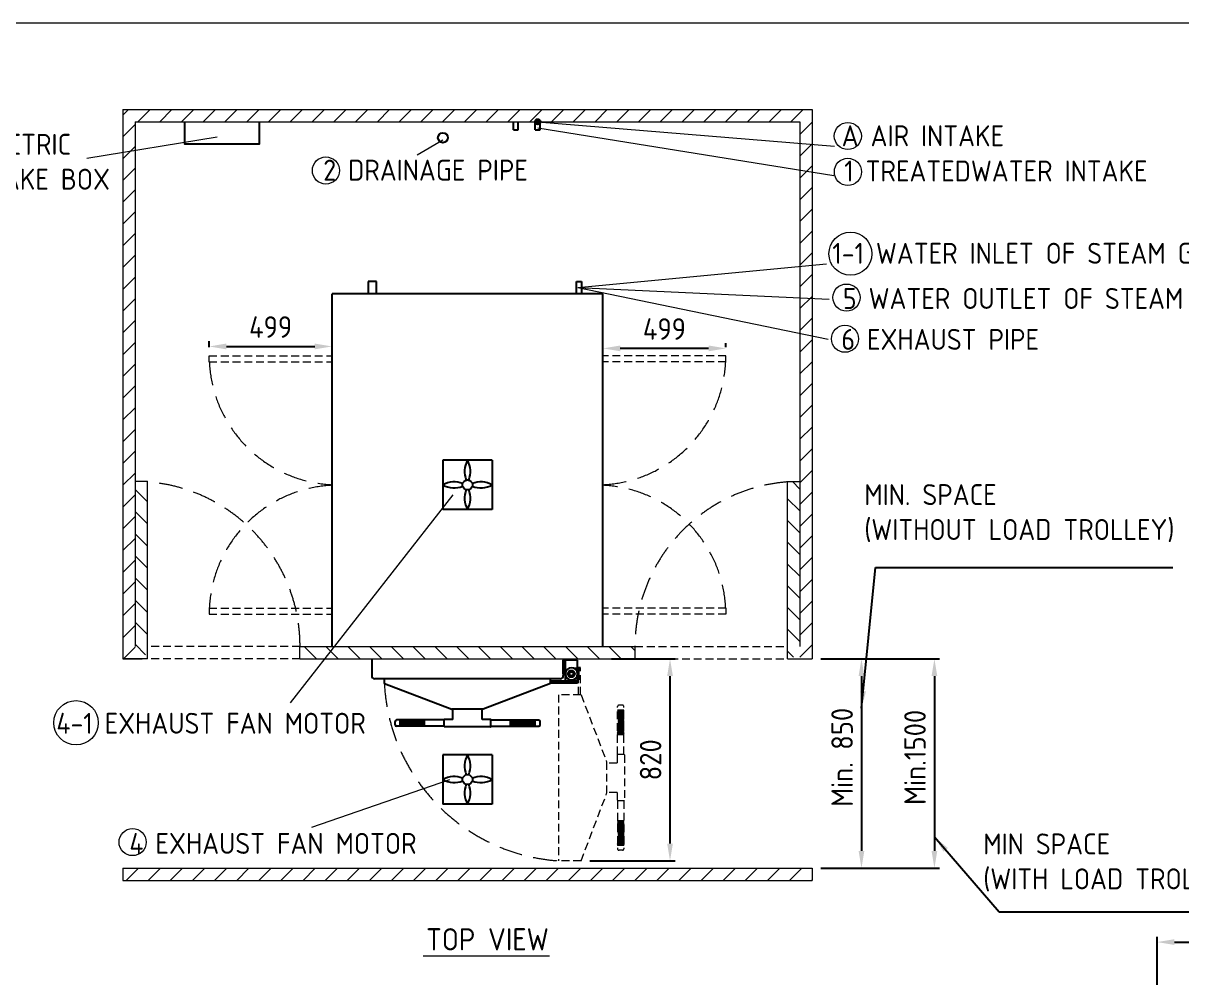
# Model space of a CAD drawing. Header units: millimetres. Extents: x -215875 to -182438, y -22804 to -2215.
# Drawn here: x -191104 to -186399, y -17409 to -13534 of the extents above; entities that cross this region are included whole.
import ezdxf

# ---------------------------------------------------------------- set-up
doc = ezdxf.new("R2010")
doc.units = ezdxf.units.MM
doc.header["$MEASUREMENT"] = 0
doc.linetypes.add('HIDDEN', pattern=[9.525, 6.35, -3.175])
doc.layers.get('0').update_dxf_attribs({"lineweight": 25})
for name, color, linetype, lineweight in [('D', 3, 'Continuous', 13), ('F', 7, 'Continuous', 15), ('H', 2, 'HIDDEN', 15), ('S', 4, 'Continuous', 15)]:
    doc.layers.add(name, color=color, linetype=linetype, lineweight=lineweight)
doc.styles.get("Standard").update_dxf_attribs({"font": 'KAIU.TTF'})
doc.styles.add('STU25', font='isocp2.shx')
doc.dimstyles.new('STU25', dxfattribs={"dimscale": 35, "dimtxt": 2.5, "dimasz": 2, "dimexe": 0.6, "dimexo": 1, "dimgap": 1, "dimtad": 1, "dimdsep": 46, "dimtxsty": 'STU25', "dimcen": 2, "dimazin": 2, "dimtfac": 1, "dimtmove": 0, "dimatfit": 3, "dimfxl": 0, "dimtolj": 1, "dimtzin": 0, "dimarcsym": 0})
doc.dimstyles.new('STU25$7', dxfattribs={"dimscale": 35, "dimtxt": 2.5, "dimasz": 2, "dimexe": 1.25, "dimexo": 0.625, "dimgap": 1, "dimtad": 0, "dimdec": 4, "dimdsep": 46, "dimtxsty": 'STU25', "dimcen": 2.5, "dimazin": 2, "dimtfac": 1, "dimtdec": 4, "dimtmove": 0, "dimatfit": 3, "dimfxl": 0, "dimtolj": 1, "dimtzin": 0, "dimarcsym": 0})
pattern_1 = [(315, (28191.44, 99.58), (44.194174, 44.194174), [])]

# ---------------------------------------------------------------- blocks, each defined once
blk = doc.blocks.new('*D9')
at = {"layer": 'D', "color": 0, "lineweight": -2}
for p, q in [((-187864.3, -16113.8), (-187678.6, -16113.8)), ((-187699.6, -16183.8), (-187699.6, -16893.8)), ((-187864.3, -16963.8), (-187678.6, -16963.8))]:
    blk.add_line(p, q, dxfattribs=at)
at = {"layer": 'D', "color": 0}
for points in [[(-187687.9, -16183.8), (-187711.2, -16183.8), (-187699.6, -16113.8)], [(-187711.2, -16893.8), (-187687.9, -16893.8), (-187699.6, -16963.8)]]:
    blk.add_solid(points, dxfattribs=at)
at = {"layer": 'Defpoints', "color": 0}
for p in [(-187899.3, -16113.8), (-187899.3, -16963.8), (-187699.6, -16963.8)]:
    blk.add_point(p, dxfattribs=at)
at = {"layer": 'D', "color": 0, "insert": (-187778.3, -16513.8), "char_height": 87.5, "attachment_point": 5, "rotation": 90, "style": 'STU25'}
blk.add_mtext('\\A1;{\\Fisocp2.shx;Min. 850}', dxfattribs=at)
blk = doc.blocks.new('*D10')
at = {"layer": 'D', "color": 0, "lineweight": -2}
for p, q in [((-187864.3, -16113.8), (-187382.5, -16113.8)), ((-187403.5, -16183.8), (-187403.5, -16893.8)), ((-187864.3, -16963.8), (-187382.5, -16963.8))]:
    blk.add_line(p, q, dxfattribs=at)
at = {"layer": 'D', "color": 0}
for points in [[(-187391.8, -16183.8), (-187415.1, -16183.8), (-187403.5, -16113.8)], [(-187415.1, -16893.8), (-187391.8, -16893.8), (-187403.5, -16963.8)]]:
    blk.add_solid(points, dxfattribs=at)
at = {"layer": 'Defpoints', "color": 0}
for p in [(-187899.3, -16113.8), (-187899.3, -16963.8), (-187403.5, -16963.8)]:
    blk.add_point(p, dxfattribs=at)
at = {"layer": 'D', "color": 0, "insert": (-187482.2, -16513.8), "char_height": 87.5, "attachment_point": 5, "rotation": 90, "style": 'STU25'}
blk.add_mtext('\\A1;{\\Fisocp2.shx;Min.1500}', dxfattribs=at)
blk = doc.blocks.new('*D12')
at = {"layer": 'D', "color": 0, "lineweight": -2}
for p, q in [((-188714.3, -16113.8), (-188456, -16113.8)), ((-188477, -16863.8), (-188477, -16183.8)), ((-188803.2, -16933.8), (-188456, -16933.8))]:
    blk.add_line(p, q, dxfattribs=at)
at = {"layer": 'D', "color": 0}
for points in [[(-188465.4, -16183.8), (-188488.7, -16183.8), (-188477, -16113.8)], [(-188488.7, -16863.8), (-188465.4, -16863.8), (-188477, -16933.8)]]:
    blk.add_solid(points, dxfattribs=at)
at = {"layer": 'Defpoints', "color": 0}
for p in [(-188749.3, -16113.8), (-188477, -16113.8), (-188838.2, -16933.8)]:
    blk.add_point(p, dxfattribs=at)
at = {"layer": 'D', "color": 0, "insert": (-188555.8, -16523.8), "char_height": 87.5, "attachment_point": 5, "rotation": 90, "style": 'STU25'}
blk.add_mtext('\\A1;820', dxfattribs=at)
blk = doc.blocks.new('*D14')
at = {"layer": 'D', "color": 0, "lineweight": -2}
for p, q in [((-188749.3, -14848.8), (-188749.3, -14832.8)), ((-188320.3, -14853.8), (-188679.3, -14853.8)), ((-188250.3, -14848.8), (-188250.3, -14832.8))]:
    blk.add_line(p, q, dxfattribs=at)
at = {"layer": 'D', "color": 0}
for points in [[(-188679.3, -14842.1), (-188679.3, -14865.5), (-188749.3, -14853.8)], [(-188320.3, -14865.5), (-188320.3, -14842.1), (-188250.3, -14853.8)]]:
    blk.add_solid(points, dxfattribs=at)
at = {"layer": 'Defpoints', "color": 0}
for p in [(-188749.3, -14853.8), (-188749.3, -14883.8), (-188250.3, -14883.8)]:
    blk.add_point(p, dxfattribs=at)
at = {"layer": 'D', "color": 0, "insert": (-188499.8, -14775), "char_height": 87.5, "attachment_point": 5, "style": 'STU25'}
blk.add_mtext('\\A1;499', dxfattribs=at)
blk = doc.blocks.new('*D15')
at = {"layer": 'D', "color": 0, "lineweight": -2}
for p, q in [((-190348.3, -14848.8), (-190348.3, -14824.9)), ((-190278.3, -14845.9), (-189919.3, -14845.9)), ((-189849.3, -14848.8), (-189849.3, -14824.9))]:
    blk.add_line(p, q, dxfattribs=at)
at = {"layer": 'D', "color": 0}
for points in [[(-190278.3, -14834.2), (-190278.3, -14857.6), (-190348.3, -14845.9)], [(-189919.3, -14857.6), (-189919.3, -14834.2), (-189849.3, -14845.9)]]:
    blk.add_solid(points, dxfattribs=at)
at = {"layer": 'Defpoints', "color": 0}
for p in [(-189849.3, -14845.9), (-190348.3, -14883.8), (-189849.3, -14883.8)]:
    blk.add_point(p, dxfattribs=at)
at = {"layer": 'D', "color": 0, "insert": (-190098.8, -14767.1), "char_height": 87.5, "attachment_point": 5, "style": 'STU25'}
blk.add_mtext('\\A1;499', dxfattribs=at)
blk = doc.blocks.new('*D20')
at = {"layer": 'D', "color": 0, "lineweight": -2}
for p, q in [((-186499.2, -17485.3), (-186499.2, -17242.6)), ((-186429.2, -17263.6), (-184338.2, -17263.6)), ((-184268.2, -17485.3), (-184268.2, -17242.6))]:
    blk.add_line(p, q, dxfattribs=at)
at = {"layer": 'D', "color": 0}
for points in [[(-186429.2, -17251.9), (-186429.2, -17275.3), (-186499.2, -17263.6)], [(-184338.2, -17275.3), (-184338.2, -17251.9), (-184268.2, -17263.6)]]:
    blk.add_solid(points, dxfattribs=at)
at = {"layer": 'Defpoints', "color": 0}
for p in [(-184268.2, -17263.6), (-186499.2, -17520.3), (-184268.2, -17520.3)]:
    blk.add_point(p, dxfattribs=at)
at = {"layer": 'D', "color": 0, "insert": (-185965.6, -17132.3), "char_height": 87.5, "attachment_point": 1, "style": 'STU25'}
blk.add_mtext('\\A1;{\\Fisocp2.shx;2231(STERILIZE SPACE)}', dxfattribs=at)

msp = doc.modelspace()

# ---------------------------------------------------------------- hatches: boundary and pattern name
msp.add_hatch(color=256).paths.add_polyline_path([(-189014.348, -13923.031, 1), (-189014.348, -13944.553, 1)])
at = {"layer": 'H', "ltscale": 5}
h = msp.add_hatch(dxfattribs=at)
h.set_pattern_fill('ANSI31', color=256, scale=500, style=0)
h.set_pattern_definition([(45, (28191.44, 99.58), (-44.194174, 44.194174), [])])
h.paths.add_polyline_path([(-190649.348, -13933.792), (-189025.109, -13933.792, -1), (-189003.587, -13933.792), (-187949.348, -13933.792), (-187949.348, -16063.792), (-187949.348, -16113.792), (-187899.348, -16113.792), (-187899.348, -13883.792), (-190699.348, -13883.792), (-190699.348, -16113.792), (-190649.348, -16113.792), (-190649.348, -16063.792), (-190649.348, -15394.576)])
h = msp.add_hatch(dxfattribs=at)
h.set_pattern_fill('ANSI31', color=256, scale=20, angle=270, style=0)
h.set_pattern_definition([(315, (43361.6, 34.07), (44.90128, 44.90128), [])])
h.paths.add_polyline_path([(-190649.348, -15394.576), (-190649.348, -16063.792), (-190624.348, -16107.093), (-190599.348, -16092.659), (-190599.348, -15394.576)])
h = msp.add_hatch(dxfattribs=at)
h.set_pattern_fill('ANSI31', color=256, scale=500, angle=270, style=0)
h.set_pattern_definition(pattern_1)
h.paths.add_polyline_path([(-187949.348, -15394.576), (-187949.348, -16063.792), (-187974.348, -16107.093), (-187999.348, -16092.659), (-187999.348, -15394.576)])
h = msp.add_hatch(dxfattribs=at)
h.set_pattern_fill('ANSI31', color=256, scale=500, angle=270, style=0)
h.set_pattern_definition(pattern_1)
h.paths.add_polyline_path([(-189980.132, -16113.792), (-189980.132, -16063.792), (-188618.564, -16063.792), (-188618.564, -16113.792)])
h = msp.add_hatch(dxfattribs=at)
h.set_pattern_fill('ANSI31', color=256, scale=20, style=0)
h.set_pattern_definition([(45, (27625.22, 49.58), (-44.90128, 44.90128), [])])
h.paths.add_polyline_path([(-190699.348, -16963.792), (-190699.348, -17013.792), (-187899.348, -17013.792), (-187899.348, -16963.792)])

# ---------------------------------------------------------------- linework, layer by layer
at = {"linetype": 'Continuous'}
for p, q in [((-189113.015, -13966.167), (-189113.015, -13933.792)), ((-189113.015, -13966.167), (-189093.015, -13966.167)), ((-189093.015, -13966.167), (-189093.015, -13933.792)), ((-189024.348, -13966.167), (-189024.348, -13933.792)), ((-189024.348, -13966.167), (-189004.348, -13966.167)), ((-189004.348, -13966.167), (-189004.348, -13933.792)), ((-189399.348, -15307.792), (-189399.348, -15507.792)), ((-189199.348, -15307.792), (-189399.348, -15307.792)), ((-189199.348, -15307.792), (-189199.348, -15507.792)), ((-189199.348, -15507.792), (-189399.348, -15507.792)), ((-189399.348, -16503.792), (-189399.348, -16703.792)), ((-189199.348, -16503.792), (-189399.348, -16503.792)), ((-189199.348, -16503.792), (-189199.348, -16703.792)), ((-189199.348, -16703.792), (-189399.348, -16703.792))]:
    msp.add_line(p, q, dxfattribs=at)
for p, q in [((-189702.244, -14582.792), (-189702.244, -14632.792)), ((-189668.244, -14582.792), (-189702.244, -14582.792)), ((-189668.244, -14632.792), (-189668.244, -14582.792)), ((-188856.119, -14582.792), (-188836.119, -14582.792)), ((-188856.119, -14632.792), (-188856.119, -14582.792)), ((-188836.119, -14582.792), (-188836.119, -14632.792)), ((-189849.348, -16063.792), (-189849.348, -14632.792)), ((-188749.348, -14632.792), (-189849.348, -14632.792)), ((-188749.348, -16063.792), (-188749.348, -14632.792)), ((-189688.348, -16113.792), (-189688.348, -16181.792)), ((-188910.348, -16113.792), (-188910.348, -16181.792)), ((-188910.348, -16174.792), (-188910.348, -16118.792)), ((-188910.348, -16118.792), (-188902.348, -16118.792)), ((-188852.348, -16118.792), (-188902.348, -16118.792)), ((-188902.348, -16118.792), (-188902.348, -16174.792)), ((-188902.348, -16174.792), (-188902.348, -16118.792)), ((-188852.348, -16174.792), (-188852.348, -16118.792)), ((-188902.348, -16174.792), (-188910.348, -16174.792)), ((-188902.348, -16174.792), (-188902.348, -16203.792)), ((-188852.348, -16174.792), (-188852.348, -16203.792)), ((-188840.348, -16149.792), (-188848.348, -16149.792)), ((-188848.348, -16149.792), (-188848.348, -16199.792)), ((-189646.348, -16194.792), (-189675.348, -16194.792)), ((-188923.348, -16194.792), (-189646.348, -16194.792)), ((-189636.348, -16213.912), (-189636.348, -16194.792)), ((-189636.348, -16213.912), (-189363.348, -16317.792)), ((-188962.348, -16213.912), (-189235.348, -16317.792)), ((-188962.348, -16213.912), (-188962.348, -16194.792)), ((-188962.348, -16203.792), (-188852.348, -16203.792)), ((-188962.348, -16211.792), (-188852.348, -16211.792)), ((-188852.348, -16203.792), (-188902.348, -16203.792)), ((-188852.348, -16211.792), (-188852.348, -16203.792)), ((-189235.348, -16317.792), (-189363.348, -16317.792)), ((-189358.348, -16359.842), (-189358.348, -16317.792)), ((-189240.348, -16359.842), (-189240.348, -16317.792)), ((-189593.454, -16381.542), (-189593.454, -16368.142)), ((-189393.454, -16362.142), (-189587.454, -16362.142)), ((-189573.454, -16373.119), (-189562.477, -16362.142)), ((-189573.454, -16371.119), (-189564.477, -16362.142)), ((-189573.454, -16375.119), (-189560.477, -16362.142)), ((-189573.454, -16379.119), (-189556.477, -16362.142)), ((-189573.454, -16377.119), (-189558.477, -16362.142)), ((-189573.454, -16369.119), (-189566.477, -16362.142)), ((-189573.454, -16363.119), (-189572.477, -16362.142)), ((-189573.454, -16365.119), (-189570.477, -16362.142)), ((-189573.454, -16367.119), (-189568.477, -16362.142)), ((-189573.454, -16385.119), (-189550.477, -16362.142)), ((-189573.454, -16383.119), (-189552.477, -16362.142)), ((-189573.454, -16381.119), (-189554.477, -16362.142)), ((-189573.454, -16387.119), (-189548.477, -16362.142)), ((-189573.454, -16387.542), (-189573.454, -16362.142)), ((-189549.641, -16387.542), (-189573.454, -16363.728)), ((-189551.641, -16387.542), (-189573.454, -16365.728)), ((-189553.641, -16387.542), (-189573.454, -16367.728)), ((-189555.641, -16387.542), (-189573.454, -16369.728)), ((-189557.641, -16387.542), (-189573.454, -16371.728)), ((-189547.641, -16387.542), (-189573.041, -16362.142)), ((-189571.877, -16387.542), (-189546.477, -16362.142)), ((-189545.641, -16387.542), (-189571.041, -16362.142)), ((-189569.877, -16387.542), (-189544.477, -16362.142)), ((-189543.641, -16387.542), (-189569.041, -16362.142)), ((-189567.877, -16387.542), (-189542.477, -16362.142)), ((-189541.641, -16387.542), (-189567.041, -16362.142)), ((-189565.877, -16387.542), (-189540.477, -16362.142)), ((-189539.641, -16387.542), (-189565.041, -16362.142)), ((-189563.877, -16387.542), (-189538.477, -16362.142)), ((-189537.641, -16387.542), (-189563.041, -16362.142)), ((-189561.877, -16387.542), (-189536.477, -16362.142)), ((-189535.641, -16387.542), (-189561.041, -16362.142)), ((-189559.877, -16387.542), (-189534.477, -16362.142)), ((-189533.641, -16387.542), (-189559.041, -16362.142)), ((-189557.877, -16387.542), (-189532.477, -16362.142)), ((-189531.641, -16387.542), (-189557.041, -16362.142)), ((-189555.877, -16387.542), (-189530.477, -16362.142)), ((-189529.641, -16387.542), (-189555.041, -16362.142)), ((-189553.877, -16387.542), (-189528.477, -16362.142)), ((-189527.641, -16387.542), (-189553.041, -16362.142)), ((-189551.877, -16387.542), (-189526.477, -16362.142)), ((-189525.641, -16387.542), (-189551.041, -16362.142)), ((-189549.877, -16387.542), (-189524.477, -16362.142)), ((-189523.641, -16387.542), (-189549.041, -16362.142)), ((-189547.877, -16387.542), (-189522.477, -16362.142)), ((-189521.641, -16387.542), (-189547.041, -16362.142)), ((-189545.877, -16387.542), (-189520.477, -16362.142)), ((-189519.641, -16387.542), (-189545.041, -16362.142)), ((-189543.877, -16387.542), (-189518.477, -16362.142)), ((-189517.641, -16387.542), (-189543.041, -16362.142)), ((-189541.877, -16387.542), (-189516.477, -16362.142)), ((-189515.641, -16387.542), (-189541.041, -16362.142)), ((-189539.877, -16387.542), (-189514.477, -16362.142)), ((-189513.641, -16387.542), (-189539.041, -16362.142)), ((-189537.877, -16387.542), (-189512.477, -16362.142)), ((-189511.641, -16387.542), (-189537.041, -16362.142)), ((-189535.877, -16387.542), (-189510.477, -16362.142)), ((-189509.641, -16387.542), (-189535.041, -16362.142)), ((-189533.877, -16387.542), (-189508.477, -16362.142)), ((-189507.641, -16387.542), (-189533.041, -16362.142)), ((-189531.877, -16387.542), (-189506.477, -16362.142)), ((-189505.641, -16387.542), (-189531.041, -16362.142)), ((-189529.877, -16387.542), (-189504.477, -16362.142)), ((-189503.641, -16387.542), (-189529.041, -16362.142)), ((-189527.877, -16387.542), (-189502.477, -16362.142)), ((-189501.641, -16387.542), (-189527.041, -16362.142)), ((-189525.877, -16387.542), (-189500.477, -16362.142)), ((-189499.641, -16387.542), (-189525.041, -16362.142)), ((-189523.877, -16387.542), (-189498.477, -16362.142)), ((-189497.641, -16387.542), (-189523.041, -16362.142)), ((-189521.877, -16387.542), (-189496.477, -16362.142)), ((-189495.641, -16387.542), (-189521.041, -16362.142)), ((-189519.877, -16387.542), (-189494.477, -16362.142)), ((-189493.641, -16387.542), (-189519.041, -16362.142)), ((-189517.877, -16387.542), (-189492.477, -16362.142)), ((-189491.641, -16387.542), (-189517.041, -16362.142)), ((-189515.877, -16387.542), (-189490.477, -16362.142)), ((-189489.641, -16387.542), (-189515.041, -16362.142)), ((-189513.877, -16387.542), (-189488.477, -16362.142)), ((-189487.641, -16387.542), (-189513.041, -16362.142)), ((-189511.877, -16387.542), (-189486.477, -16362.142)), ((-189485.641, -16387.542), (-189511.041, -16362.142)), ((-189509.877, -16387.542), (-189484.477, -16362.142)), ((-189483.641, -16387.542), (-189509.041, -16362.142)), ((-189507.877, -16387.542), (-189482.477, -16362.142)), ((-189481.641, -16387.542), (-189507.041, -16362.142)), ((-189505.877, -16387.542), (-189480.477, -16362.142)), ((-189479.641, -16387.542), (-189505.041, -16362.142)), ((-189503.877, -16387.542), (-189478.477, -16362.142)), ((-189477.641, -16387.542), (-189503.041, -16362.142)), ((-189501.877, -16387.542), (-189476.477, -16362.142)), ((-189475.641, -16387.542), (-189501.041, -16362.142)), ((-189499.877, -16387.542), (-189474.477, -16362.142)), ((-189473.641, -16387.542), (-189499.041, -16362.142)), ((-189497.877, -16387.542), (-189473.454, -16363.119)), ((-189473.454, -16385.728), (-189497.041, -16362.142)), ((-189495.877, -16387.542), (-189473.454, -16365.119)), ((-189473.454, -16383.728), (-189495.041, -16362.142)), ((-189493.877, -16387.542), (-189473.454, -16367.119)), ((-189473.454, -16381.728), (-189493.041, -16362.142)), ((-189491.877, -16387.542), (-189473.454, -16369.119)), ((-189473.454, -16379.728), (-189491.041, -16362.142)), ((-189489.877, -16387.542), (-189473.454, -16371.119)), ((-189473.454, -16377.728), (-189489.041, -16362.142)), ((-189473.454, -16375.728), (-189487.041, -16362.142)), ((-189473.454, -16373.728), (-189485.041, -16362.142)), ((-189473.454, -16371.728), (-189483.041, -16362.142)), ((-189473.454, -16369.728), (-189481.041, -16362.142)), ((-189473.454, -16367.728), (-189479.041, -16362.142)), ((-189473.454, -16365.728), (-189477.041, -16362.142)), ((-189473.454, -16363.728), (-189475.041, -16362.142)), ((-189473.454, -16387.542), (-189473.454, -16362.142)), ((-189358.348, -16359.842), (-189393.454, -16359.842)), ((-189393.454, -16389.842), (-189393.454, -16359.842)), ((-189393.454, -16387.542), (-189393.454, -16362.142)), ((-189206.348, -16359.842), (-189240.348, -16359.842)), ((-189204.348, -16387.842), (-189204.348, -16361.842)), ((-189204.348, -16362.142), (-189010.348, -16362.142)), ((-189124.348, -16379.728), (-189106.762, -16362.142)), ((-189124.348, -16363.728), (-189122.762, -16362.142)), ((-189124.348, -16369.728), (-189116.762, -16362.142)), ((-189124.348, -16367.728), (-189118.762, -16362.142)), ((-189124.348, -16365.728), (-189120.762, -16362.142)), ((-189124.348, -16375.728), (-189110.762, -16362.142)), ((-189124.348, -16373.728), (-189112.762, -16362.142)), ((-189124.348, -16371.728), (-189114.762, -16362.142)), ((-189124.348, -16377.728), (-189108.762, -16362.142)), ((-189124.348, -16387.542), (-189124.348, -16362.142)), ((-189124.348, -16385.728), (-189100.762, -16362.142)), ((-189124.348, -16383.728), (-189102.762, -16362.142)), ((-189124.348, -16381.728), (-189104.762, -16362.142)), ((-189099.925, -16387.542), (-189124.348, -16363.119)), ((-189101.925, -16387.542), (-189124.348, -16365.119)), ((-189103.925, -16387.542), (-189124.348, -16367.119)), ((-189105.925, -16387.542), (-189124.348, -16369.119)), ((-189107.925, -16387.542), (-189124.348, -16371.119)), ((-189124.162, -16387.542), (-189098.762, -16362.142)), ((-189097.925, -16387.542), (-189123.325, -16362.142)), ((-189122.162, -16387.542), (-189096.762, -16362.142)), ((-189095.925, -16387.542), (-189121.325, -16362.142)), ((-189120.162, -16387.542), (-189094.762, -16362.142)), ((-189093.925, -16387.542), (-189119.325, -16362.142)), ((-189118.162, -16387.542), (-189092.762, -16362.142)), ((-189091.925, -16387.542), (-189117.325, -16362.142)), ((-189116.162, -16387.542), (-189090.762, -16362.142)), ((-189089.925, -16387.542), (-189115.325, -16362.142)), ((-189114.162, -16387.542), (-189088.762, -16362.142)), ((-189087.925, -16387.542), (-189113.325, -16362.142)), ((-189112.162, -16387.542), (-189086.762, -16362.142)), ((-189085.925, -16387.542), (-189111.325, -16362.142)), ((-189110.162, -16387.542), (-189084.762, -16362.142)), ((-189083.925, -16387.542), (-189109.325, -16362.142)), ((-189108.162, -16387.542), (-189082.762, -16362.142)), ((-189081.925, -16387.542), (-189107.325, -16362.142)), ((-189106.162, -16387.542), (-189080.762, -16362.142)), ((-189079.925, -16387.542), (-189105.325, -16362.142)), ((-189104.162, -16387.542), (-189078.762, -16362.142)), ((-189077.925, -16387.542), (-189103.325, -16362.142)), ((-189102.162, -16387.542), (-189076.762, -16362.142)), ((-189075.925, -16387.542), (-189101.325, -16362.142)), ((-189100.162, -16387.542), (-189074.762, -16362.142)), ((-189073.925, -16387.542), (-189099.325, -16362.142)), ((-189098.162, -16387.542), (-189072.762, -16362.142)), ((-189071.925, -16387.542), (-189097.325, -16362.142)), ((-189096.162, -16387.542), (-189070.762, -16362.142)), ((-189069.925, -16387.542), (-189095.325, -16362.142)), ((-189094.162, -16387.542), (-189068.762, -16362.142)), ((-189067.925, -16387.542), (-189093.325, -16362.142)), ((-189092.162, -16387.542), (-189066.762, -16362.142)), ((-189065.925, -16387.542), (-189091.325, -16362.142)), ((-189090.162, -16387.542), (-189064.762, -16362.142)), ((-189063.925, -16387.542), (-189089.325, -16362.142)), ((-189088.162, -16387.542), (-189062.762, -16362.142)), ((-189061.925, -16387.542), (-189087.325, -16362.142)), ((-189086.162, -16387.542), (-189060.762, -16362.142)), ((-189059.925, -16387.542), (-189085.325, -16362.142)), ((-189084.162, -16387.542), (-189058.762, -16362.142)), ((-189057.925, -16387.542), (-189083.325, -16362.142)), ((-189082.162, -16387.542), (-189056.762, -16362.142)), ((-189055.925, -16387.542), (-189081.325, -16362.142)), ((-189080.162, -16387.542), (-189054.762, -16362.142)), ((-189053.925, -16387.542), (-189079.325, -16362.142)), ((-189078.162, -16387.542), (-189052.762, -16362.142)), ((-189051.925, -16387.542), (-189077.325, -16362.142)), ((-189076.162, -16387.542), (-189050.762, -16362.142)), ((-189049.925, -16387.542), (-189075.325, -16362.142)), ((-189074.162, -16387.542), (-189048.762, -16362.142)), ((-189047.925, -16387.542), (-189073.325, -16362.142)), ((-189072.162, -16387.542), (-189046.762, -16362.142)), ((-189045.925, -16387.542), (-189071.325, -16362.142)), ((-189070.162, -16387.542), (-189044.762, -16362.142)), ((-189043.925, -16387.542), (-189069.325, -16362.142)), ((-189068.162, -16387.542), (-189042.762, -16362.142)), ((-189041.925, -16387.542), (-189067.325, -16362.142)), ((-189066.162, -16387.542), (-189040.762, -16362.142)), ((-189039.925, -16387.542), (-189065.325, -16362.142)), ((-189064.162, -16387.542), (-189038.762, -16362.142)), ((-189037.925, -16387.542), (-189063.325, -16362.142)), ((-189062.162, -16387.542), (-189036.762, -16362.142)), ((-189035.925, -16387.542), (-189061.325, -16362.142)), ((-189060.162, -16387.542), (-189034.762, -16362.142)), ((-189033.925, -16387.542), (-189059.325, -16362.142)), ((-189058.162, -16387.542), (-189032.762, -16362.142)), ((-189031.925, -16387.542), (-189057.325, -16362.142)), ((-189056.162, -16387.542), (-189030.762, -16362.142)), ((-189029.925, -16387.542), (-189055.325, -16362.142)), ((-189054.162, -16387.542), (-189028.762, -16362.142)), ((-189027.925, -16387.542), (-189053.325, -16362.142)), ((-189052.162, -16387.542), (-189026.762, -16362.142)), ((-189025.925, -16387.542), (-189051.325, -16362.142)), ((-189050.162, -16387.542), (-189024.762, -16362.142)), ((-189024.348, -16387.119), (-189049.325, -16362.142)), ((-189048.162, -16387.542), (-189024.348, -16363.728)), ((-189024.348, -16385.119), (-189047.325, -16362.142)), ((-189046.162, -16387.542), (-189024.348, -16365.728)), ((-189024.348, -16383.119), (-189045.325, -16362.142)), ((-189044.162, -16387.542), (-189024.348, -16367.728)), ((-189024.348, -16381.119), (-189043.325, -16362.142)), ((-189042.162, -16387.542), (-189024.348, -16369.728)), ((-189024.348, -16379.119), (-189041.325, -16362.142)), ((-189040.162, -16387.542), (-189024.348, -16371.728)), ((-189024.348, -16377.119), (-189039.325, -16362.142)), ((-189024.348, -16375.119), (-189037.325, -16362.142)), ((-189024.348, -16373.119), (-189035.325, -16362.142)), ((-189024.348, -16371.119), (-189033.325, -16362.142)), ((-189024.348, -16369.119), (-189031.325, -16362.142)), ((-189024.348, -16367.119), (-189029.325, -16362.142)), ((-189024.348, -16365.119), (-189027.325, -16362.142)), ((-189024.348, -16363.119), (-189025.325, -16362.142)), ((-189024.348, -16387.542), (-189024.348, -16362.142)), ((-189004.348, -16381.542), (-189004.348, -16368.142)), ((-189393.454, -16387.542), (-189587.454, -16387.542)), ((-189559.641, -16387.542), (-189573.454, -16373.728)), ((-189561.641, -16387.542), (-189573.454, -16375.728)), ((-189563.641, -16387.542), (-189573.454, -16377.728)), ((-189565.641, -16387.542), (-189573.454, -16379.728)), ((-189567.641, -16387.542), (-189573.454, -16381.728)), ((-189569.641, -16387.542), (-189573.454, -16383.728)), ((-189571.641, -16387.542), (-189573.454, -16385.728)), ((-189487.877, -16387.542), (-189473.454, -16373.119)), ((-189485.877, -16387.542), (-189473.454, -16375.119)), ((-189483.877, -16387.542), (-189473.454, -16377.119)), ((-189481.877, -16387.542), (-189473.454, -16379.119)), ((-189479.877, -16387.542), (-189473.454, -16381.119)), ((-189477.877, -16387.542), (-189473.454, -16383.119)), ((-189475.877, -16387.542), (-189473.454, -16385.119)), ((-189206.348, -16389.842), (-189393.454, -16389.842)), ((-189204.348, -16387.542), (-189010.348, -16387.542)), ((-189109.925, -16387.542), (-189124.348, -16373.119)), ((-189111.925, -16387.542), (-189124.348, -16375.119)), ((-189113.925, -16387.542), (-189124.348, -16377.119)), ((-189115.925, -16387.542), (-189124.348, -16379.119)), ((-189117.925, -16387.542), (-189124.348, -16381.119)), ((-189119.925, -16387.542), (-189124.348, -16383.119)), ((-189121.925, -16387.542), (-189124.348, -16385.119)), ((-189038.162, -16387.542), (-189024.348, -16373.728)), ((-189036.162, -16387.542), (-189024.348, -16375.728)), ((-189034.162, -16387.542), (-189024.348, -16377.728)), ((-189032.162, -16387.542), (-189024.348, -16379.728)), ((-189030.162, -16387.542), (-189024.348, -16381.728)), ((-189028.162, -16387.542), (-189024.348, -16383.728)), ((-189026.162, -16387.542), (-189024.348, -16385.728))]:
    msp.add_line(p, q)
msp.add_lwpolyline([(-190448.651, -13933.792), (-190448.651, -14023.389), (-190143.962, -14023.389), (-190143.962, -13933.792)], dxfattribs=at)
for centre, radius in [((-189014.348, -13933.792), 10.761), ((-189399.348, -13998.792), 20), ((-189299.348, -15407.792), 20), ((-189299.348, -15407.792), 20), ((-189299.348, -15407.792), 20), ((-189299.348, -15407.792), 20), ((-188877.348, -16174.792), 14), ((-188877.348, -16174.792), 8), ((-189299.348, -16603.792), 20), ((-189299.348, -16603.792), 20), ((-189299.348, -16603.792), 20), ((-189299.348, -16603.792), 20)]:
    msp.add_circle(centre, radius)
for centre, radius, start, end in [((-189218.324, -15353.667), 93.11, 150.481802, 201.977032), ((-189380.372, -15353.667), 93.11, 338.022968, 29.518198), ((-189353.473, -15488.816), 93.11, 68.022968, 119.518198), ((-189353.473, -15326.767), 93.11, 240.481802, 291.977032), ((-189218.324, -15461.916), 93.11, 158.022968, 209.518198), ((-189380.372, -15461.916), 93.11, 330.481802, 21.977032), ((-189245.223, -15488.816), 93.11, 60.481802, 111.977032), ((-189245.223, -15326.767), 93.11, 248.022968, 299.518198), ((-189675.348, -16181.792), 13, 180, 270), ((-188923.348, -16181.792), 13, 270, 0), ((-188877.348, -16174.792), 25, 0, 180), ((-188877.348, -16174.792), 25, 180, 0), ((-189587.454, -16368.142), 6, 90, 180), ((-189206.348, -16361.842), 2, 0, 90), ((-189010.348, -16368.142), 6, 0, 90), ((-189587.454, -16381.542), 6, 180, 270), ((-189206.348, -16387.842), 2, 270, 0), ((-189010.348, -16381.542), 6, 270, 0), ((-189218.324, -16549.667), 93.11, 150.481802, 201.977032), ((-189380.372, -16549.667), 93.11, 338.022968, 29.518198), ((-189353.473, -16684.816), 93.11, 68.022968, 119.518198), ((-189353.473, -16522.767), 93.11, 240.481802, 291.977032), ((-189245.223, -16684.816), 93.11, 60.481802, 111.977032), ((-189245.223, -16522.767), 93.11, 248.022968, 299.518198), ((-189218.324, -16657.916), 93.11, 158.022968, 209.518198), ((-189380.372, -16657.916), 93.11, 330.481802, 21.977032)]:
    msp.add_arc(centre, radius, start, end)
at = {"layer": 'D'}
for p, q in [((-189014.348, -13933.792), (-187809.584, -14032.962)), ((-190315.657, -13996.895), (-190844.43, -14082.962)), ((-188850.922, -14606.844), (-187842.019, -14510.087)), ((-188850.922, -14606.844), (-187831.245, -14653.786)), ((-188850.922, -14606.844), (-187835.242, -14816.615)), ((-189359.216, -15448.187), (-190020.023, -16292.566)), ((-189372.738, -16604.724), (-189933.259, -16798.538)), ((-189479.763, -17319.306), (-188966.368, -17319.306))]:
    msp.add_line(p, q, dxfattribs=at)
at = {"layer": 'D', "linetype": 'Continuous'}
for p, q in [((-189013.409, -13958.648), (-187812.296, -14152.031)), ((-189399.348, -14008.227), (-189504.399, -14069.276))]:
    msp.add_line(p, q, dxfattribs=at)
at = {"layer": 'D'}
for centre, radius in [((-187754.941, -13991.787), 55), ((-189874.326, -14131.79), 55), ((-187754.766, -14137.255), 55), ((-187744.378, -14469.57), 87.5), ((-187760.367, -14647.492), 55), ((-187766.555, -14814.754), 55), ((-190889.023, -16373.223), 90), ((-190659.254, -16857.773), 55)]:
    msp.add_circle(centre, radius, dxfattribs=at)
at = {"layer": 'F', "color": 6}
msp.add_lwpolyline([(-195623.162, -13533.77), (-195623.162, -22803.77), (-182438.162, -22803.77), (-182438.162, -13533.77)], close=True, dxfattribs=at)
msp.add_lwpolyline([(-195623.162, -13533.77), (-195623.162, -22803.77), (-182438.162, -22803.77), (-182438.162, -13533.77)], close=True, dxfattribs=at)
at = {"layer": 'H', "ltscale": 5}
for p, q in [((-190348.348, -14908.792), (-190348.348, -14883.792)), ((-190348.348, -14883.792), (-189849.348, -14883.792)), ((-190348.348, -14908.792), (-189849.348, -14908.792)), ((-188250.348, -14883.792), (-188749.348, -14883.792)), ((-188250.348, -14908.792), (-188749.348, -14908.792)), ((-188250.348, -14908.792), (-188250.348, -14883.792)), ((-190348.348, -15907.792), (-189849.348, -15907.792)), ((-190348.348, -15907.792), (-190348.348, -15932.792)), ((-190348.348, -15932.792), (-189849.348, -15932.792)), ((-188250.348, -15907.792), (-188749.348, -15907.792)), ((-188250.348, -15932.792), (-188749.348, -15932.792)), ((-188250.348, -15907.792), (-188250.348, -15932.792)), ((-189980.132, -16063.792), (-190599.348, -16063.792)), ((-188618.564, -16063.792), (-187999.348, -16063.792)), ((-189980.132, -16113.792), (-190599.348, -16113.792)), ((-188618.564, -16113.792), (-187999.348, -16113.792)), ((-188877.348, -16149.792), (-188848.348, -16149.792)), ((-188848.348, -16259.792), (-188848.348, -16149.792)), ((-188840.348, -16259.792), (-188840.348, -16149.792)), ((-188877.348, -16199.792), (-188848.348, -16199.792)), ((-188929.348, -16259.792), (-188929.348, -16933.792)), ((-188838.228, -16259.792), (-188929.348, -16259.792)), ((-188838.228, -16259.792), (-188734.348, -16532.792)), ((-188689.998, -16501.792), (-188689.998, -16307.792)), ((-188667.02, -16321.792), (-188689.998, -16344.769)), ((-188669.02, -16321.792), (-188689.998, -16342.769)), ((-188671.02, -16321.792), (-188689.998, -16340.769)), ((-188665.02, -16321.792), (-188689.998, -16346.769)), ((-188664.598, -16321.792), (-188689.998, -16321.792)), ((-188679.02, -16321.792), (-188689.998, -16332.769)), ((-188681.02, -16321.792), (-188689.998, -16330.769)), ((-188677.02, -16321.792), (-188689.998, -16334.769)), ((-188675.02, -16321.792), (-188689.998, -16336.769)), ((-188683.02, -16321.792), (-188689.998, -16328.769)), ((-188689.02, -16321.792), (-188689.998, -16322.769)), ((-188687.02, -16321.792), (-188689.998, -16324.769)), ((-188685.02, -16321.792), (-188689.998, -16326.769)), ((-188673.02, -16321.792), (-188689.998, -16338.769)), ((-188664.598, -16347.605), (-188689.998, -16322.205)), ((-188664.598, -16323.369), (-188689.998, -16348.769)), ((-188664.598, -16349.605), (-188689.998, -16324.205)), ((-188664.598, -16325.369), (-188689.998, -16350.769)), ((-188664.598, -16345.605), (-188688.411, -16321.792)), ((-188664.598, -16343.605), (-188686.411, -16321.792)), ((-188664.598, -16341.605), (-188684.411, -16321.792)), ((-188670.598, -16301.792), (-188683.998, -16301.792)), ((-188664.598, -16339.605), (-188682.411, -16321.792)), ((-188664.598, -16337.605), (-188680.411, -16321.792)), ((-188664.598, -16335.605), (-188678.411, -16321.792)), ((-188664.598, -16333.605), (-188676.411, -16321.792)), ((-188664.598, -16331.605), (-188674.411, -16321.792)), ((-188664.598, -16329.605), (-188672.411, -16321.792)), ((-188664.598, -16327.605), (-188670.411, -16321.792)), ((-188664.598, -16325.605), (-188668.411, -16321.792)), ((-188664.598, -16323.605), (-188666.411, -16321.792)), ((-188664.598, -16501.792), (-188664.598, -16307.792)), ((-188664.598, -16351.605), (-188689.998, -16326.205)), ((-188664.598, -16327.369), (-188689.998, -16352.769)), ((-188664.598, -16353.605), (-188689.998, -16328.205)), ((-188664.598, -16329.369), (-188689.998, -16354.769)), ((-188664.598, -16355.605), (-188689.998, -16330.205)), ((-188664.598, -16331.369), (-188689.998, -16356.769)), ((-188664.598, -16357.605), (-188689.998, -16332.205)), ((-188664.598, -16333.369), (-188689.998, -16358.769)), ((-188664.598, -16359.605), (-188689.998, -16334.205)), ((-188664.598, -16335.369), (-188689.998, -16360.769)), ((-188664.598, -16361.605), (-188689.998, -16336.205)), ((-188664.598, -16337.369), (-188689.998, -16362.769)), ((-188664.598, -16363.605), (-188689.998, -16338.205)), ((-188664.598, -16339.369), (-188689.998, -16364.769)), ((-188664.598, -16365.605), (-188689.998, -16340.205)), ((-188664.598, -16341.369), (-188689.998, -16366.769)), ((-188664.598, -16367.605), (-188689.998, -16342.205)), ((-188664.598, -16343.369), (-188689.998, -16368.769)), ((-188664.598, -16369.605), (-188689.998, -16344.205)), ((-188664.598, -16345.369), (-188689.998, -16370.769)), ((-188664.598, -16371.605), (-188689.998, -16346.205)), ((-188664.598, -16347.369), (-188689.998, -16372.769)), ((-188664.598, -16373.605), (-188689.998, -16348.205)), ((-188664.598, -16349.369), (-188689.998, -16374.769)), ((-188664.598, -16375.605), (-188689.998, -16350.205)), ((-188664.598, -16351.369), (-188689.998, -16376.769)), ((-188664.598, -16377.605), (-188689.998, -16352.205)), ((-188664.598, -16353.369), (-188689.998, -16378.769)), ((-188664.598, -16379.605), (-188689.998, -16354.205)), ((-188664.598, -16355.369), (-188689.998, -16380.769)), ((-188664.598, -16381.605), (-188689.998, -16356.205)), ((-188664.598, -16357.369), (-188689.998, -16382.769)), ((-188664.598, -16383.605), (-188689.998, -16358.205)), ((-188664.598, -16359.369), (-188689.998, -16384.769)), ((-188664.598, -16385.605), (-188689.998, -16360.205)), ((-188664.598, -16361.369), (-188689.998, -16386.769)), ((-188664.598, -16387.605), (-188689.998, -16362.205)), ((-188664.598, -16363.369), (-188689.998, -16388.769)), ((-188664.598, -16389.605), (-188689.998, -16364.205)), ((-188664.598, -16365.369), (-188689.998, -16390.769)), ((-188664.598, -16391.605), (-188689.998, -16366.205)), ((-188664.598, -16367.369), (-188689.998, -16392.769)), ((-188664.598, -16393.605), (-188689.998, -16368.205)), ((-188664.598, -16369.369), (-188689.998, -16394.769)), ((-188664.598, -16395.605), (-188689.998, -16370.205)), ((-188664.598, -16371.369), (-188689.998, -16396.769)), ((-188664.598, -16397.605), (-188689.998, -16372.205)), ((-188664.598, -16373.369), (-188689.998, -16398.769)), ((-188664.598, -16399.605), (-188689.998, -16374.205)), ((-188664.598, -16375.369), (-188689.998, -16400.769)), ((-188664.598, -16401.605), (-188689.998, -16376.205)), ((-188664.598, -16377.369), (-188689.998, -16402.769)), ((-188664.598, -16403.605), (-188689.998, -16378.205)), ((-188664.598, -16379.369), (-188689.998, -16404.769)), ((-188664.598, -16405.605), (-188689.998, -16380.205)), ((-188664.598, -16381.369), (-188689.998, -16406.769)), ((-188664.598, -16407.605), (-188689.998, -16382.205)), ((-188664.598, -16383.369), (-188689.998, -16408.769)), ((-188664.598, -16409.605), (-188689.998, -16384.205)), ((-188664.598, -16385.369), (-188689.998, -16410.769)), ((-188664.598, -16411.605), (-188689.998, -16386.205)), ((-188664.598, -16387.369), (-188689.998, -16412.769)), ((-188664.598, -16413.605), (-188689.998, -16388.205)), ((-188664.598, -16389.369), (-188689.998, -16414.769)), ((-188664.598, -16415.605), (-188689.998, -16390.205)), ((-188664.598, -16391.369), (-188689.998, -16416.769)), ((-188664.598, -16417.605), (-188689.998, -16392.205)), ((-188664.598, -16393.369), (-188689.998, -16418.769)), ((-188664.598, -16419.605), (-188689.998, -16394.205)), ((-188664.598, -16395.369), (-188689.998, -16420.769)), ((-188664.598, -16421.605), (-188689.998, -16396.205)), ((-188666.411, -16421.792), (-188689.998, -16398.205)), ((-188668.411, -16421.792), (-188689.998, -16400.205)), ((-188670.411, -16421.792), (-188689.998, -16402.205)), ((-188672.411, -16421.792), (-188689.998, -16404.205)), ((-188674.411, -16421.792), (-188689.998, -16406.205)), ((-188676.411, -16421.792), (-188689.998, -16408.205)), ((-188678.411, -16421.792), (-188689.998, -16410.205)), ((-188680.411, -16421.792), (-188689.998, -16412.205)), ((-188682.411, -16421.792), (-188689.998, -16414.205)), ((-188684.411, -16421.792), (-188689.998, -16416.205)), ((-188686.411, -16421.792), (-188689.998, -16418.205)), ((-188664.598, -16397.369), (-188689.02, -16421.792)), ((-188664.598, -16399.369), (-188687.02, -16421.792)), ((-188664.598, -16401.369), (-188685.02, -16421.792)), ((-188664.598, -16403.369), (-188683.02, -16421.792)), ((-188664.598, -16405.369), (-188681.02, -16421.792)), ((-188664.598, -16407.369), (-188679.02, -16421.792)), ((-188664.598, -16409.369), (-188677.02, -16421.792)), ((-188664.598, -16411.369), (-188675.02, -16421.792)), ((-188664.598, -16413.369), (-188673.02, -16421.792)), ((-188664.598, -16415.369), (-188671.02, -16421.792)), ((-188664.598, -16417.369), (-188669.02, -16421.792)), ((-188664.598, -16419.369), (-188667.02, -16421.792)), ((-188688.411, -16421.792), (-188689.998, -16420.205)), ((-188664.598, -16421.792), (-188689.998, -16421.792)), ((-188692.298, -16503.792), (-188692.298, -16537.792)), ((-188664.298, -16501.792), (-188690.298, -16501.792)), ((-188662.298, -16503.792), (-188662.298, -16690.898)), ((-188734.348, -16532.792), (-188734.348, -16660.792)), ((-188734.348, -16532.792), (-188734.348, -16660.792)), ((-188692.298, -16537.792), (-188734.348, -16537.792)), ((-188838.228, -16933.792), (-188734.348, -16660.792)), ((-188692.298, -16655.792), (-188734.348, -16655.792)), ((-188692.298, -16655.792), (-188692.298, -16690.898)), ((-188662.298, -16690.898), (-188692.298, -16690.898)), ((-188664.598, -16690.898), (-188689.998, -16690.898)), ((-188689.998, -16690.898), (-188689.998, -16884.898)), ((-188664.598, -16690.898), (-188664.598, -16884.898)), ((-188664.598, -16770.898), (-188689.998, -16770.898)), ((-188666.411, -16770.898), (-188689.998, -16794.485)), ((-188668.411, -16770.898), (-188689.998, -16792.485)), ((-188670.411, -16770.898), (-188689.998, -16790.485)), ((-188688.411, -16770.898), (-188689.998, -16772.485)), ((-188682.411, -16770.898), (-188689.998, -16778.485)), ((-188684.411, -16770.898), (-188689.998, -16776.485)), ((-188686.411, -16770.898), (-188689.998, -16774.485)), ((-188676.411, -16770.898), (-188689.998, -16784.485)), ((-188678.411, -16770.898), (-188689.998, -16782.485)), ((-188680.411, -16770.898), (-188689.998, -16780.485)), ((-188672.411, -16770.898), (-188689.998, -16788.485)), ((-188674.411, -16770.898), (-188689.998, -16786.485)), ((-188664.598, -16771.085), (-188689.998, -16796.485)), ((-188664.598, -16797.321), (-188689.998, -16771.921)), ((-188664.598, -16773.085), (-188689.998, -16798.485)), ((-188664.598, -16799.321), (-188689.998, -16773.921)), ((-188664.598, -16775.085), (-188689.998, -16800.485)), ((-188664.598, -16801.321), (-188689.998, -16775.921)), ((-188664.598, -16777.085), (-188689.998, -16802.485)), ((-188664.598, -16803.321), (-188689.998, -16777.921)), ((-188664.598, -16779.085), (-188689.998, -16804.485)), ((-188664.598, -16805.321), (-188689.998, -16779.921)), ((-188664.598, -16781.085), (-188689.998, -16806.485)), ((-188664.598, -16807.321), (-188689.998, -16781.921)), ((-188664.598, -16783.085), (-188689.998, -16808.485)), ((-188664.598, -16809.321), (-188689.998, -16783.921)), ((-188664.598, -16785.085), (-188689.998, -16810.485)), ((-188664.598, -16811.321), (-188689.998, -16785.921)), ((-188664.598, -16787.085), (-188689.998, -16812.485)), ((-188664.598, -16813.321), (-188689.998, -16787.921)), ((-188664.598, -16789.085), (-188689.998, -16814.485)), ((-188664.598, -16815.321), (-188689.998, -16789.921)), ((-188664.598, -16791.085), (-188689.998, -16816.485)), ((-188664.598, -16817.321), (-188689.998, -16791.921)), ((-188664.598, -16793.085), (-188689.998, -16818.485)), ((-188664.598, -16819.321), (-188689.998, -16793.921)), ((-188664.598, -16795.085), (-188689.998, -16820.485)), ((-188664.598, -16821.321), (-188689.998, -16795.921)), ((-188664.598, -16795.321), (-188689.02, -16770.898)), ((-188664.598, -16793.321), (-188687.02, -16770.898)), ((-188664.598, -16791.321), (-188685.02, -16770.898)), ((-188664.598, -16789.321), (-188683.02, -16770.898)), ((-188664.598, -16787.321), (-188681.02, -16770.898)), ((-188664.598, -16785.321), (-188679.02, -16770.898)), ((-188664.598, -16783.321), (-188677.02, -16770.898)), ((-188664.598, -16781.321), (-188675.02, -16770.898)), ((-188664.598, -16779.321), (-188673.02, -16770.898)), ((-188664.598, -16777.321), (-188671.02, -16770.898)), ((-188664.598, -16775.321), (-188669.02, -16770.898)), ((-188664.598, -16773.321), (-188667.02, -16770.898)), ((-188664.598, -16797.085), (-188689.998, -16822.485)), ((-188664.598, -16823.321), (-188689.998, -16797.921)), ((-188664.598, -16799.085), (-188689.998, -16824.485)), ((-188664.598, -16825.321), (-188689.998, -16799.921)), ((-188664.598, -16801.085), (-188689.998, -16826.485)), ((-188664.598, -16827.321), (-188689.998, -16801.921)), ((-188664.598, -16803.085), (-188689.998, -16828.485)), ((-188664.598, -16829.321), (-188689.998, -16803.921)), ((-188664.598, -16805.085), (-188689.998, -16830.485)), ((-188664.598, -16831.321), (-188689.998, -16805.921)), ((-188664.598, -16807.085), (-188689.998, -16832.485)), ((-188664.598, -16833.321), (-188689.998, -16807.921)), ((-188664.598, -16809.085), (-188689.998, -16834.485)), ((-188664.598, -16835.321), (-188689.998, -16809.921)), ((-188664.598, -16811.085), (-188689.998, -16836.485)), ((-188664.598, -16837.321), (-188689.998, -16811.921)), ((-188664.598, -16813.085), (-188689.998, -16838.485)), ((-188664.598, -16839.321), (-188689.998, -16813.921)), ((-188664.598, -16815.085), (-188689.998, -16840.485)), ((-188664.598, -16841.321), (-188689.998, -16815.921)), ((-188664.598, -16817.085), (-188689.998, -16842.485)), ((-188664.598, -16843.321), (-188689.998, -16817.921)), ((-188664.598, -16819.085), (-188689.998, -16844.485)), ((-188664.598, -16845.321), (-188689.998, -16819.921)), ((-188664.598, -16821.085), (-188689.998, -16846.485)), ((-188664.598, -16847.321), (-188689.998, -16821.921)), ((-188664.598, -16823.085), (-188689.998, -16848.485)), ((-188664.598, -16849.321), (-188689.998, -16823.921)), ((-188664.598, -16825.085), (-188689.998, -16850.485)), ((-188664.598, -16851.321), (-188689.998, -16825.921)), ((-188664.598, -16827.085), (-188689.998, -16852.485)), ((-188664.598, -16853.321), (-188689.998, -16827.921)), ((-188664.598, -16829.085), (-188689.998, -16854.485)), ((-188664.598, -16855.321), (-188689.998, -16829.921)), ((-188664.598, -16831.085), (-188689.998, -16856.485)), ((-188664.598, -16857.321), (-188689.998, -16831.921)), ((-188664.598, -16833.085), (-188689.998, -16858.485)), ((-188664.598, -16859.321), (-188689.998, -16833.921)), ((-188664.598, -16835.085), (-188689.998, -16860.485)), ((-188664.598, -16861.321), (-188689.998, -16835.921)), ((-188664.598, -16837.085), (-188689.998, -16862.485)), ((-188664.598, -16863.321), (-188689.998, -16837.921)), ((-188664.598, -16839.085), (-188689.998, -16864.485)), ((-188664.598, -16865.321), (-188689.998, -16839.921)), ((-188664.598, -16841.085), (-188689.998, -16866.485)), ((-188664.598, -16867.321), (-188689.998, -16841.921)), ((-188664.598, -16843.085), (-188689.998, -16868.485)), ((-188664.598, -16869.321), (-188689.998, -16843.921)), ((-188664.598, -16845.085), (-188689.998, -16870.485)), ((-188665.02, -16870.898), (-188689.998, -16845.921)), ((-188667.02, -16870.898), (-188689.998, -16847.921)), ((-188669.02, -16870.898), (-188689.998, -16849.921)), ((-188671.02, -16870.898), (-188689.998, -16851.921)), ((-188673.02, -16870.898), (-188689.998, -16853.921)), ((-188675.02, -16870.898), (-188689.998, -16855.921)), ((-188677.02, -16870.898), (-188689.998, -16857.921)), ((-188679.02, -16870.898), (-188689.998, -16859.921)), ((-188681.02, -16870.898), (-188689.998, -16861.921)), ((-188683.02, -16870.898), (-188689.998, -16863.921)), ((-188685.02, -16870.898), (-188689.998, -16865.921)), ((-188687.02, -16870.898), (-188689.998, -16867.921)), ((-188689.02, -16870.898), (-188689.998, -16869.921)), ((-188664.598, -16870.898), (-188689.998, -16870.898)), ((-188664.598, -16847.085), (-188688.411, -16870.898)), ((-188664.598, -16849.085), (-188686.411, -16870.898)), ((-188664.598, -16851.085), (-188684.411, -16870.898)), ((-188664.598, -16853.085), (-188682.411, -16870.898)), ((-188664.598, -16855.085), (-188680.411, -16870.898)), ((-188664.598, -16857.085), (-188678.411, -16870.898)), ((-188664.598, -16859.085), (-188676.411, -16870.898)), ((-188664.598, -16861.085), (-188674.411, -16870.898)), ((-188664.598, -16863.085), (-188672.411, -16870.898)), ((-188664.598, -16865.085), (-188670.411, -16870.898)), ((-188664.598, -16867.085), (-188668.411, -16870.898)), ((-188664.598, -16869.085), (-188666.411, -16870.898)), ((-188838.228, -16933.792), (-188929.348, -16933.792)), ((-188670.598, -16890.898), (-188683.998, -16890.898))]:
    msp.add_line(p, q, dxfattribs=at)
msp.add_circle((-188877.348, -16174.792), 8, dxfattribs=at)
at = {"layer": 'H', "ltscale": 15}
for centre, radius, start, end in [((-189824.348, -14883.792), 524, 182.734615, 267.265385), ((-188774.348, -14883.792), 524, 272.734615, 357.265385), ((-190649.348, -16063.792), 670, 0, 85.720217), ((-189824.348, -15932.792), 524, 92.734615, 177.265385), ((-188774.348, -15932.792), 524, 2.734615, 87.265385), ((-187949.348, -16063.792), 670, 94.279783, 180), ((-188877.348, -16174.792), 760.779, 182.947493, 266.080722)]:
    msp.add_arc(centre, radius, start, end, dxfattribs=at)
at = {"layer": 'H', "ltscale": 5}
for centre, radius, start, end in [((-188877.348, -16174.792), 25, 90, 270), ((-188683.998, -16307.792), 6, 90, 180), ((-188670.598, -16307.792), 6, 0, 90), ((-188690.298, -16503.792), 2, 90, 180), ((-188664.298, -16503.792), 2, 0, 90), ((-188683.998, -16884.898), 6, 180, 270), ((-188670.598, -16884.898), 6, 270, 0)]:
    msp.add_arc(centre, radius, start, end, dxfattribs=at)
at = {"layer": 'S', "linetype": 'Continuous'}
for p, q in [((-190699.348, -13883.792), (-187899.348, -13883.792)), ((-190699.348, -13883.792), (-190699.348, -16113.792)), ((-187899.348, -13883.792), (-187899.348, -16113.792)), ((-190649.348, -13933.792), (-190649.348, -16063.792)), ((-190649.348, -13933.792), (-187949.348, -13933.792)), ((-187949.348, -13933.792), (-187949.348, -16063.792)), ((-189980.132, -16063.792), (-188618.564, -16063.792)), ((-190699.348, -16113.792), (-190620.48, -16113.792)), ((-190599.348, -16113.792), (-190699.348, -16113.792)), ((-189980.132, -16113.792), (-188618.564, -16113.792)), ((-187999.348, -16113.792), (-187899.348, -16113.792))]:
    msp.add_line(p, q, dxfattribs=at)
at = {"layer": 'S'}
for p, q in [((-190649.348, -15394.576), (-190649.348, -16063.792)), ((-190599.348, -15394.576), (-190649.348, -15394.576)), ((-190599.348, -16113.792), (-190599.348, -15394.576)), ((-187999.348, -16113.792), (-187999.348, -15394.576)), ((-187999.348, -15394.576), (-187949.348, -15394.576)), ((-189980.132, -16113.792), (-189980.132, -16063.792)), ((-188618.564, -16113.792), (-188618.564, -16063.792)), ((-190699.348, -16963.792), (-187899.348, -16963.792)), ((-190699.348, -16963.792), (-190699.348, -17013.792)), ((-187899.348, -16963.792), (-187899.348, -17013.792)), ((-190699.348, -17013.792), (-187899.348, -17013.792))]:
    msp.add_line(p, q, dxfattribs=at)

# ---------------------------------------------------------------- texts
at = {"layer": 'D', "color": 11, "attachment_point": 1}
for s, insert, char_height in [('{\\Fisocp2.shx;\\C3;A AIR INTAKE}', (-187779.975, -13948.282), 85), ('{\\Fisocp2.shx;\\C3;5 WATER OUTLET OF STEAM GENERATO}', (-187774.929, -14608.666), 85), ('{\\Fisocp2.shx|c136;\\C3;MIN. SPACE \\P(WITHOUT LOAD TROLLEY)}', (-187688.13, -15404.878), 85), ('{\\Fisocp2.shx|c136;\\C3;MIN SPACE \\P(WITH LOAD TROLLEY)}', (-187205.095, -16822.74), 85), ('{\\Fisocp2.shx;TOP VIEW}', (-189467.51, -17207.332), 90)]:
    msp.add_mtext(s, dxfattribs=dict(at, insert=insert, char_height=char_height))
at = {"layer": 'D', "color": 11, "char_height": 85, "attachment_point": 1, "style": 'STU25'}
for s, insert in [('{\\C3;3 ELECTRIC \\P  INTAKE BOX}', (-191433.521, -13982.906)), ('{\\C3;2 DRAINAGE PIPE}', (-189885.089, -14087.746)), ('{\\C3;1 TREATEDWATER INTAKE}', (-187769.612, -14091.288)), ('{\\C3;1-1 WATER INLET OF STEAM GENERATO}', (-187817.991, -14425.271)), ('{\\C3;6 EXHAUST PIPE}', (-187781.202, -14774.743)), ('{\\C3;4-1 EXHAUST FAN MOTOR}', (-190968.775, -16332.975)), ('{\\C3;4 EXHAUST FAN MOTOR}', (-190672.342, -16820.619))]:
    msp.add_mtext(s, dxfattribs=dict(at, insert=insert))

# ---------------------------------------------------------------- dimensions: what is measured, and where the dimension line sits
at = {"layer": 'D'}
for base, p1, p2, picture, middle in [((-189849.348, -14845.886), (-190348.348, -14883.792), (-189849.348, -14883.792), '*D15', (-190098.848, -14845.886)), ((-188749.348, -14853.785), (-188250.348, -14883.792), (-188749.348, -14883.792), '*D14', (-188499.848, -14853.785))]:
    dim = msp.add_linear_dim(base=base, p1=p1, p2=p2, dimstyle='STU25', dxfattribs=at)
    dim.commit()
    dim.dimension.update_dxf_attribs({"geometry": picture, "text_midpoint": middle, "dimtype": 160})
dim = msp.add_linear_dim(base=(-188477.023, -16113.792), p1=(-188838.228, -16933.792), p2=(-188749.348, -16113.792), angle=90, dimstyle='STU25', dxfattribs=at)
dim.commit()
dim.dimension.update_dxf_attribs({"geometry": '*D12', "text_midpoint": (-188555.773, -16523.792)})
for base, text, picture, middle in [((-187699.582, -16963.792), '{\\Fisocp2.shx;Min. <>}', '*D9', (-187699.582, -16513.792)), ((-187403.478, -16963.792), '{\\Fisocp2.shx;Min.1500}', '*D10', (-187403.478, -16513.792))]:
    dim = msp.add_linear_dim(base=base, p1=(-187899.348, -16113.792), p2=(-187899.348, -16963.792), angle=90, text=text, dimstyle='STU25', dxfattribs=at)
    dim.commit()
    dim.dimension.update_dxf_attribs({"geometry": picture, "text_midpoint": middle, "dimtype": 160})
dim = msp.add_linear_dim(base=(-184268.204, -17263.592), p1=(-186499.204, -17520.271), p2=(-184268.204, -17520.271), text='{\\Fisocp2.shx;<>(STERILIZE SPACE)}', dimstyle='STU25', dxfattribs=at)
dim.commit()
dim.dimension.update_dxf_attribs({"geometry": '*D20', "text_midpoint": (-185383.704, -17180.467)})

# ---------------------------------------------------------------- leaders
for points in [[(-187699.582, -16314.428), (-187642.569, -15743.045), (-186435.221, -15743.045)], [(-187403.478, -16836.22), (-187140.709, -17140.854), (-186175.27, -17140.854)]]:
    msp.add_leader(points, dimstyle='STU25$7', override={"dimgap": 1, "dimtad": 0}, dxfattribs=at)

doc.saveas('drawing.dxf')
